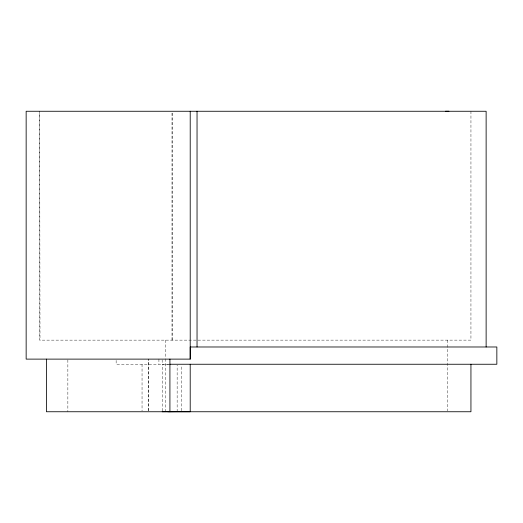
<?xml version="1.0" encoding="UTF-8"?>
<svg xmlns="http://www.w3.org/2000/svg" width="523" height="523" viewBox="0 0 523 523"><rect width="100%" height="100%" fill="white"/><g stroke="black" fill="none" stroke-linecap="round" stroke-linejoin="round"><path stroke-width="0.39" stroke-dasharray="2.62 1.96" d="M148.499 410.941L148.499 359.118L148.499 411.751M171.989 340.127L171.995 112.066M172.302 340.127L172.309 111.249M177.147 411.751L177.147 365.054M470.948 111.249L470.942 340.127L39.683 340.14L39.689 111.262L39.996 340.14M181.559 410.764L181.651 365.682M162.202 410.941L162.202 364.25L168.687 364.191M169.923 364.25L116.139 364.25L116.139 359.118M162.156 359.85L162.202 364.25M447.721 340.127L447.721 410.934M165.268 340.127L165.268 358.033M165.268 358.843L165.268 410.934M158.92 359.118L158.92 364.25M142.047 364.25L142.047 410.941M67.859 359.929L67.859 411.751"/><path stroke-width="0.78" d="M486.129 346.984L486.129 111.262L26.15 111.262L26.15 359.118L190.209 359.118L190.215 111.262M197.04 346.984L197.04 111.262M167.752 411.751L190.209 411.751L190.209 364.25M162.202 411.751L181.559 411.568M445.459 111.255L448.911 111.249M169.923 364.25L496.85 364.25L496.85 346.984L190.209 346.984L190.209 359.118M470.942 364.25L470.942 411.751L46.442 411.751L46.442 359.118M169.923 359.118L169.923 411.751"/></g></svg>
